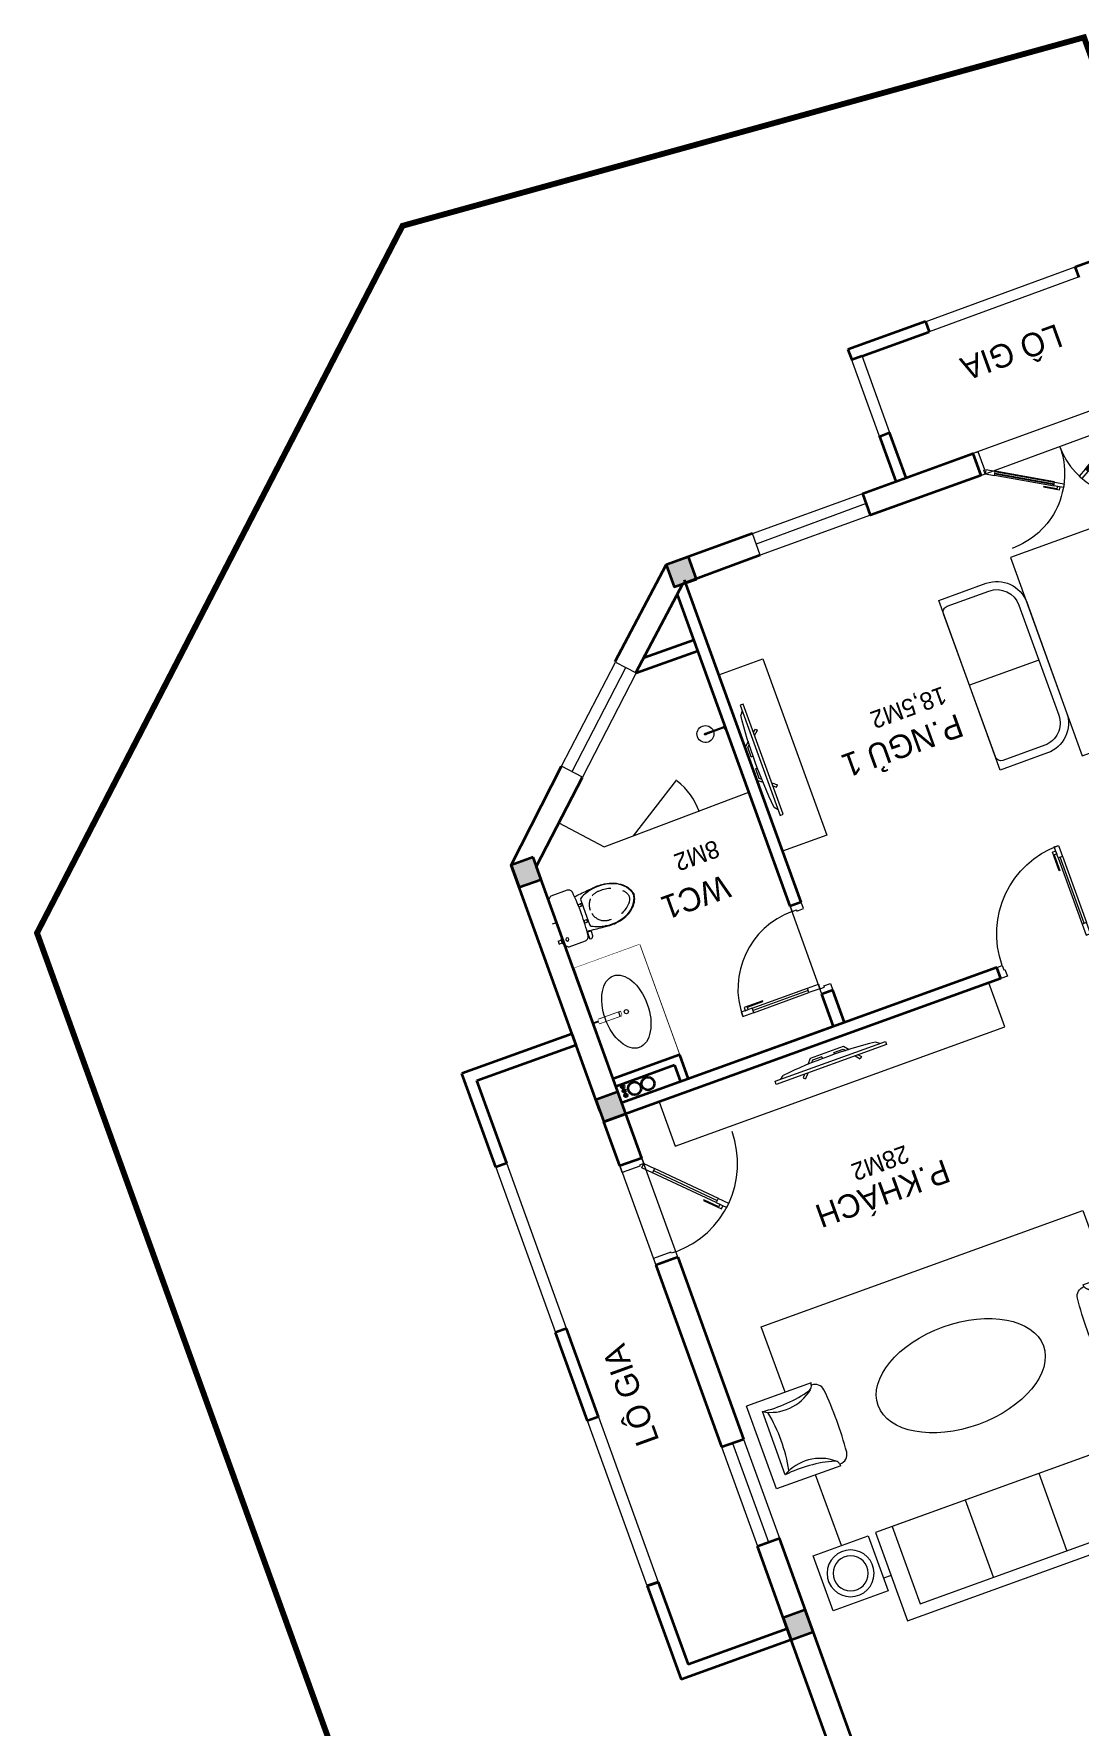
# Model space of a CAD drawing. Header units: metres. Extents: x 568336 to 569219, y 2065964 to 2066430.
# Drawn here: x 568552.55 to 568561.46, y 2066406.88 to 2066421.31 of the extents above; entities that cross this region are included whole.
import ezdxf

# ---------------------------------------------------------------- set-up
doc = ezdxf.new("R2010")
doc.units = ezdxf.units.M
for name, pattern in [('$AUDIT_BAD_LTYPE2', [0]), ('HIDDEN', [0.375, 0.25, -0.125]), ('xref-thap C (mb tang 32-2)$0$HIDDEN', [0.375, 0.25, -0.125])]:
    doc.linetypes.add(name, pattern=pattern)
doc.layers.get('0').update_dxf_attribs({"linetype": 'CONTINUOUS'})
doc.layers.get('DEFPOINTS').update_dxf_attribs({"linetype": 'CONTINUOUS'})
for name, color, linetype, lineweight in [('-CONCRETE', 1, 'CONTINUOUS', 35), ('-DIM', 9, 'CONTINUOUS', 13), ('-DOOR', 137, 'CONTINUOUS', 9), ('-FURNITURE', 46, 'CONTINUOUS', 9), ('-HATCH', 8, 'CONTINUOUS', 5), ('-LINE1', 7, 'CONTINUOUS', 18), ('-TEXT', 7, 'CONTINUOUS', 15), ('-WALL', 4, 'CONTINUOUS', 35), ('TEXT25', 2, 'CONTINUOUS', 13)]:
    doc.layers.add(name, color=color, linetype=linetype, lineweight=lineweight)
doc.layers.add('-RANH GIOI LO DAT', color=12, linetype='CONTINUOUS')
doc.layers.add('APOLIC', color=7, linetype='CONTINUOUS')
doc.styles.add('SVN_AVO_thuong', font='')
doc.styles.add('T1', font='', dxfattribs={"height": 200})
doc.styles.add('vnavanth', font='', dxfattribs={"width": 0.8})
doc.styles.get('SVN_AVO_thuong').set_extended_font_data('SVN-Avo')
doc.styles.get('T1').set_extended_font_data('VNgeometric Light')
doc.styles.get('vnavanth').set_extended_font_data('.VnAvantH')

# ---------------------------------------------------------------- blocks, each defined once
blk = doc.blocks.new('A$C8a974c9c')
for p, q in [((1750.087982669494, 2957.416116623174), (1750.087982669657, 2642.58393779996)), ((1592.671893257969, 2800.000027211493), (1907.504072081182, 2800.000027211652)), ((1342.999452652235, 2500.000027214177), (1342.999452652119, 700.000027214177)), ((1750.087982669345, 242.5839378051005), (1750.087982669549, 557.4161166283138)), ((1592.67189325784, 400.0000272168018), (1907.504072081053, 400.0000272166017))]:
    blk.add_line(p, q)
for points in [[(1999.999452652235, 3100.000027209127), (1500.176512686827, 3100.000027209127), (1500.176512686827, 2500.000027214177), (1999.999452652235, 2500.000027214177)], [(1890.999452652235, 2360.000027214177), (1514.499452652235, 2360.000027214177), (1514.499452652148, 1642.500027214177), (1890.999452652148, 1642.500027214177)], [(1890.99945265209, 840.000027214177), (1514.49945265209, 840.000027214177), (1514.499452652148, 1557.500027214177), (1890.999452652148, 1557.500027214177)], [(1999.999452652119, 100.0000272192265), (1500.17651268671, 100.0000272192265), (1500.17651268671, 700.000027214177), (1999.999452652119, 700.000027214177)]]:
    blk.add_lwpolyline(points, close=True)
blk.add_lwpolyline([(1999.999452652235, 2500.000027214177), (-0.0005473477649502456, 2500.000027214177), (-0.0005473478813655674, 700.000027214177), (1999.999452652119, 700.000027214177), (1999.999452652235, 2500.000027214177)])
for centre, radius in [((1750.087982669561, 2800.000027211581), 157.4160894116067), ((1750.087982669561, 2800.000027211581), 82.41608941160666), ((1750.087982669432, 400.0000272166926), 157.4160894116067), ((1750.087982669432, 400.0000272166926), 82.41608941160666)]:
    blk.add_circle(centre, radius)
blk = doc.blocks.new('XR.MB.LM123$0$tvi 1')
blk.add_lwpolyline([(28.54445810673496, -2.291926648467779e-10), (28.54445810673496, -999.9999999999964), (-7.275957614183426e-12, -1000), (0, 0)], close=True)
for points in [[(28.54445810680045, -50.31958968611434), (52.37372755713295, -80.86315460130209)], [(-24.09820395050338, -235.5599978379832), (-39.09879504836863, -251.7939635238108)], [(0, -284.7849796677438), (-39.09879504836863, -251.7939635238108)], [(0, -255.9952397129928), (-24.09820395050338, -235.5599978379832)], [(69.66229681991535, -315.0836646851385), (111.1934016081432, -350.2927865858655), (111.193401608034, -649.712917566063), (69.68611289083492, -684.9110379843005)], [(89.09002233762294, -445.7449799550195), (89.09002233762294, -359.9578938602899), (70.91298945683957, -344.6203678706661)], [(89.09002233768115, -554.2550200447404), (89.09002233773936, -640.0421061392371), (70.91298945678864, -655.3796321293303)], [(89.09002233762294, -445.7449799550195), (73.49991829216015, -445.7449799550232)], [(89.09002233768115, -554.2550200447404), (73.49991829216015, -554.2550200447404)], [(0, -715.2150203320198), (-39.09879504836863, -748.2060364759491)], [(-24.09820395050338, -764.4400021620095), (-39.09879504836863, -748.2060364759491)], [(0, -744.004760287), (-24.09820395050338, -764.4400021620095)], [(28.54445810674224, -949.680410313882), (52.37372755713295, -919.1368453984578)]]:
    blk.add_lwpolyline(points)
blk.add_arc((-4025.16618952866, -499.9999999999964), 4099.025185406737, 354.1310878512652, 5.868912148527433)
blk = doc.blocks.new('ghe11asdsdsdsd')
at = {"layer": '-FURNITURE', "ltscale": 5}
for p, q in [((-454.1512245237245, 641.9073886275291), (-454.093361600535, -60.42008052262099)), ((446.9845405295782, 642.5119281820953), (445.2090906954836, -59.49456913078757)), ((339.4434767446655, 74.7769195077999), (-347.9447826922697, 73.86721415390639)), ((445.2090906954836, -59.49456913078757), (-454.093361600535, -60.42008052262099))]:
    blk.add_line(p, q, dxfattribs=at)
for centre, radius, start, end in [((-329.6609394550032, 640.4347183164282), 102.5030657496747, 97.790878171796, 180.4720192216976), ((13.76703277978231, -3057.035900902003), 3815.794779152998, 85.15051378916075, 95.37323135559144), ((322.4963123202615, 643.5363927781655), 102.5030657496747, 359.5521671507362, 82.23330821456577), ((-556.8192392717756, 172.0380743239075), 480.9551723817158, 73.62802494144414, 77.67439557183955), ((-435.3449582978792, 585.5188594441861), 49.99999999999999, 17.29045382422632, 73.62802494144414), ((-752.7215750947944, 311.3200961878028), 469.2846926992153, 329.6029749418909, 39.82713105222346), ((-1717.077797784907, 235.4868877488407), 1378.639231958857, 353.2676599931669, 15.34770349738529), ((744.7327549548354, 311.2790322922665), 469.2468948897888, 140.0381535895592, 210.2652298418676), ((1708.833027020766, 233.2264510887835), 1378.526022415482, 164.5192846221356, 186.6002375866197), ((428.017340289487, 586.1773279104382), 49.99999999999999, 106.2083736517696, 162.5459446768903), ((548.310481298744, 172.35137315467), 480.9551723817158, 102.1620030057203, 106.2083736517696), ((-1.445652381749824, -1576.057105405802), 1730.279692069412, 79.6029490361376, 100.5814174655623)]:
    blk.add_arc(centre, radius, start, end, dxfattribs=at)
blk = doc.blocks.new('GHE600')
at = {"layer": '-FURNITURE'}
for p, q in [((269949.5421851056, 8709.741290517763), (270649.5421851056, 8709.74129051782)), ((269949.5421851289, 8043.074623851076), (270649.5421851289, 8043.074623851135))]:
    blk.add_line(p, q, dxfattribs=at)
for points in [[(270145.5337149384, 9594.84705863762), (270145.5337150262, 10094.84705863762), (270645.5337150262, 10094.84705854984), (270645.5337149384, 9594.847058549843)], [(269849.5421851288, 9526.40795718442), (270649.5421851288, 9526.407957184478), (270649.5421851639, 7226.407957184478), (269849.5421851639, 7226.40795718442)], [(269949.5421851288, 9376.40795718442), (270649.5421851288, 9376.407957184478), (270649.5421851639, 7376.407957184478), (269949.5421851639, 7376.40795718442)], [(270145.5337145109, 7157.96885590817), (270145.5337144231, 6657.96885590817), (270645.5337144231, 6657.968855820392), (270645.5337145109, 7157.968855820392)]]:
    blk.add_lwpolyline(points, close=True, dxfattribs=at)
at = {"layer": '-FURNITURE', "elevation": -1.348764000838661e-08}
for points in [[(271286.9253059005, 9830.321753277356), (270645.53371498, 9832.18215255058)], [(272037.8126997925, 6909.345592938189), (272633.6221192031, 6907.537773812626), (272633.6585346201, 9823.095600669185), (272037.874818299, 9826.334833337169)], [(270262.0588059474, 9594.847058617102), (270262.0583521723, 9526.40795718442)], [(270262.0260181179, 7226.40795718439), (270262.0255643428, 7157.968855887651)], [(270645.5337144685, 6916.624135324557), (271286.6504318018, 6913.272511655086)]]:
    blk.add_lwpolyline(points, dxfattribs=at)
at = {"layer": '-FURNITURE'}
for centre, radius in [((270395.5337149822, 9844.847058593674), 200), ((270395.5337149822, 9844.847058593674), 150), ((270395.5337144671, 6907.968855864223), 200), ((270395.5337144671, 6907.968855864223), 150)]:
    blk.add_circle(centre, radius, dxfattribs=at)
at = {"layer": '-FURNITURE', "extrusion": (0, 0, -1)}
blk.add_ellipse((271661.9002663364, 8365.294462872116), major_axis=(3.669220623812561e-13, 749.5763598198391), ratio=0.5899940615450746, dxfattribs=at)
at = {"layer": '-FURNITURE', "zscale": 0.83397927038413}
for p, xscale, yscale, rotation in [((271659.4476334748, 10145.29901697894, -5.948631914765009e-09), 0.83397927038413, 0.83397927038413, 179.9447021404027), ((271659.4476334748, 6607.516897389956, -5.948631914765009e-09), -0.8339792703841301, 0.8339792703841301, 0.05529785959737722)]:
    blk.add_blockref('ghe11asdsdsdsd', p, dxfattribs=dict(at, xscale=xscale, yscale=yscale, rotation=rotation))
blk = doc.blocks.new('A$C18091ED7')
for p, q in [((9.957147995010018e-09, -42.13376978135784), (0, -3.786117304116488e-07)), ((146.1412317672475, -26.59467297248193), (179.181621938591, -26.59467296488583)), ((146.1412317672475, -26.59467297248193), (146.1412317680188, -30.17859706786112)), ((146.1412317680188, -30.17859706786112), (165.7503655985456, -30.17859706340823)), ((153.0594147269658, -36.79204952501459), (146.1412317680188, -30.17859706786112)), ((152.3191092506386, -2.717133611440659e-07), (152.3191092568413, -26.59467297093943)), ((152.3191092506386, -2.717133611440659e-07), (179.1816219322718, -2.654269337654114e-07)), ((153.0594147269658, -36.79204952501459), (165.7503656001572, -36.79204952192958)), ((153.0594147275151, -39.73033438943094), (153.0594147269658, -36.79204952501459)), ((153.0594147275151, -39.73033438943094), (178.4413164740145, -39.73033438349376)), ((153.0594147275151, -39.73033438943094), (178.4413164740145, -39.73033438349376)), ((153.0594147275151, -39.73033438943094), (153.0594147281554, -42.13376974494895)), ((185.3594994290725, -30.17859705851879), (165.7503655985456, -30.17859706340823)), ((178.4413164733487, -36.79204951884458), (165.7503656001572, -36.79204952192958)), ((185.3594994290725, -30.17859705851879), (178.4413164733487, -36.79204951884458)), ((178.4413164733487, -36.79204951884458), (178.4413164740145, -39.73033438349376)), ((178.4413164740145, -39.73033438349376), (178.4413164746547, -42.1337697392446)), ((179.1816219322718, -2.654269337654114e-07), (179.181621938591, -26.59467296488583)), ((179.181621938591, -26.59467296488583), (185.3594994283012, -26.59467296337243)), ((185.3594994283012, -26.59467296337243), (185.3594994290725, -30.17859705851879)), ((-83.25994817525861, -267.3592828898691), (-83.259948167517, -299.9634285944048)), ((-83.25994817257379, -278.4883151478134), (-83.25994817046012, -287.6388527823146)), ((-62.88950393904452, -265.3807882612164), (-81.28145355204106, -265.3807882657275)), ((-60.91100931491019, -267.3592828844266), (-60.91100930728498, -299.9634285889624)), ((60.9110093945892, -267.3592828557594), (60.9110094022144, -299.9634285600623)), ((62.88950401780676, -265.3807882316178), (81.2814536308033, -265.3807882273395)), ((83.25994825493763, -267.3592828505498), (83.25994826256283, -299.9634285550856)), ((83.25994825750604, -278.488315108727), (83.2599482596197, -287.6388527429954)), ((165.3959958605519, -261.9873972070927), (165.3959958671003, -289.7349902229907)), ((167.8691141396885, -259.5142789271486), (228.0810223811895, -259.5142789128586)), ((230.5541406641933, -274.3229751045001), (230.5541406613593, -261.9873971916386)), ((-60.91100930959874, -290.0299398849311), (-83.25994816994717, -290.0299398901407)), ((60.91100939990065, -290.029939856031), (83.25994826024908, -290.0299398510542)), ((167.8691141472664, -292.2081085020036), (206.7175896017579, -292.2081084926904))]:
    blk.add_line(p, q)
for points in [[(230.0000000517721, -218.5046414944518, -0.1374073801801567), (225.4781190853137, -234.6482587013161), (221.7949787454636, -240.7070387715066, -0.2360805181595358), (198.2560902649639, -255.4947853636986, -0.0519608230665726), (-198.2560901437319, -255.4947854572965, -0.236080518165078), (-221.7949786317113, -240.7070388760185), (-225.4781189743626, -234.6482588077488, -0.1374073801809237), (-229.9999999484608, -218.5046416030382), (-229.9999999831671, -71.98694829508895, -0.1989123673786679), (-226.3782021181105, -63.2431547633314), (-208.8906150607545, -45.75556769772083, -0.1989123673792025), (-200.1468215308087, -42.13376982865157), (9.971699910238385e-09, -42.13376978135784), (200.1468215506357, -42.13376973403501, -0.1989123673792025), (208.8906150822841, -45.75556759897154), (226.3782021480001, -63.24315465634572, -0.1989123673791691), (230.0000000170658, -71.98694818626973)], [(144.14367173758, -618.9627606730501, -0.2124047892419209), (26.30999211127346, -734.491494372196, -0.0276853236339062), (-0.5628229983012716, -738.609219571983, -0.0222792448073508), (-26.30999181118386, -734.4914943844487, -0.2124047892421136), (-144.1436714920528, -618.9627607410075, -0.1427957259999892), (-167.2376623962118, -428.0139674870588, -0.0930051380368448), (-127.9331820271946, -309.1271633332653, -0.2564387014614383), (-111.240849547703, -299.9634286007786), (4.746470949612558e-08, -299.9634285748762), (111.2408496426324, -299.9634285482753, -0.2564387014619951), (127.933182126606, -309.1271632729331, -0.0930051380368741), (167.2376625517572, -428.0139674081001, -0.1427957260000456)]]:
    blk.add_lwpolyline(points, format="xyb", close=True)
at = {"linetype": 'xref-thap C (mb tang 32-2)$0$HIDDEN', "ltscale": 100}
blk.add_lwpolyline([(61.00044987679576, -669.0176259216969, -0.1990312026443698), (1.417429302819073e-07, -698.769823720475, -0.1990312026443799), (-61.00044960746891, -669.0176259504806, -0.2189240232571595), (-131.9321382956405, -478.313622940972, -0.1537914605682739), (-112.4681372026971, -403.989815428853, -0.2367011859554165), (5.876427167095244e-08, -347.5870280214876, -0.2367011859554843), (112.4681373467611, -403.9898153757968, -0.1537914605681893), (131.9321384748619, -478.313622878748, -0.2189240232571754)], format="xyb", close=True, dxfattribs=at)
blk.add_circle((165.7503656100234, -78.39166221523192), 13.90362011701458)
for centre, radius, start, end in [((-81.28145355158267, -267.3592828894034), 1.978494623656905, 90.00000001354867, 180.0000000133402), ((-62.88950393858613, -267.3592828848923), 1.978494623656905, 1.334021322268115e-08, 90.00000001354867), ((62.88950401826514, -267.3592828552937), 1.978494623656905, 90.00000001354867, 180.0000000133402), ((81.28145363126168, -267.3592828510155), 1.978494623656905, 1.334021322268115e-08, 90.00000001354867), ((167.8691141402633, -261.9873972065106), 2.473118279571131, 90.00000001354867, 180.0000000133402), ((168.3527972659103, -224.7572911087773), 80.08895368617857, 306.4658507565522, 320.3122930343796), ((228.0810223845983, -274.3229751050822), 2.473118279571131, 320.3122930343796, 1.334021322268115e-08), ((167.8691141466952, -289.7349902224087), 2.473118279571131, 180.0000000133402, 270.0000000135486), ((206.717589598069, -276.6690117186226), 15.53909677420133, 270.0000000135486, 306.4658507565522)]:
    blk.add_arc(centre, radius, start, end)
for points, knots in [([(-155.6468228230951, -259.4535552573798), (-156.6353001506941, -267.2522313103836), (-164.2940232875517, -328.394745314552), (-169.1545302536251, -385.0939582949213), (-183.68571763406, -527.7705276800843), (-135.602968026873, -679.1126648240606), (-50.29344375100118, -735.2493608418445), (-19.70048385594782, -741.0901266933652), (1.531116140540689e-07, -743.6724421556864)], [130.6139379315478, 130.6139379315478, 130.6139379315478, 130.6139379315478, 152.8521090939923, 311.1293507817257, 417.703951170228, 561.3833927516608, 697.6926317810714, 710.812262267882, 710.812262267882, 710.812262267882, 710.812262267882]), ([(155.6468228994709, -259.4535551877343), (156.6353002305841, -267.2522312389628), (164.2940233960289, -328.3947452375724), (169.1545303888706, -385.0939582149149), (183.6857178367027, -527.7705275934422), (135.6029683008201, -679.1126647599449), (50.29344405157826, -735.2493608178338), (19.70048415924612, -741.0901266841101), (1.530679583083838e-07, -743.6724421554536)], [130.613937934949, 130.613937934949, 130.613937934949, 130.613937934949, 152.8521090939923, 311.1293507817257, 417.703951170228, 561.3833927516608, 697.6926317810714, 710.812262267882, 710.812262267882, 710.812262267882, 710.812262267882])]:
    blk.add_open_spline(points, degree=3, knots=knots)
blk = doc.blocks.new('Sink_Cicle')
blk.add_lwpolyline([(17.49999987077899, -50.00226151314564), (-17.49999987077899, -49.99773848685436), (-17.51615354442038, -252.2967581441626), (17.48384613892995, -252.3012811850058)], close=True)
blk.add_circle((0, -300), 17.5)
at = {"layer": 'DEFPOINTS'}
blk.add_line((0, -100), (0, 0), dxfattribs=at)
blk.add_wipeout([(17.499999870775355, -50.00226151314928), (-17.49999987078263, -49.99773848685436), (-17.516153544427652, -252.29675814416623), (17.48384613892631, -252.3012811850058)])
at = {"layer": '-FURNITURE', "linetype": 'Continuous'}
blk.add_ellipse((0, -300), major_axis=(-325, 0), ratio=0.5846153846153846, dxfattribs=at)
blk.add_line((-17.51421511289664, -237.2967582757119), (17.48578462866135, -237.3012813020032))
blk = doc.blocks.new('*U175')
at = {"ltscale": 300}
blk.add_lwpolyline([(0, 0), (1000.000000000007, 0), (1000.000000000007, -600), (0, -600)], close=True, dxfattribs=at)
blk.add_wipeout([(0, 7.275957614183426e-12), (999.9999999999973, 7.275957614183426e-12), (999.9999999999973, -600), (0, -600)], dxfattribs=at)
blk.add_blockref('Sink_Cicle', (500.0000000000036, 0), dxfattribs=at)
blk = doc.blocks.new('A$C424D5770')
at = {"layer": '-FURNITURE'}
blk.add_line((70.00063380098436, 769.8614636488492), (700.0012267573038, 769.861463410547), dxfattribs=at)
for points in [[(0.0006336262740660459, 269.9992703502066), (0.0006339756946545094, 1269.723656995484, -0.414213562383414), (270.0006340710097, 1539.7236569097), (700.0012270177831, 1539.723656726594), (700.0012264967954, -0.0007299187273019925), (270.0006335285434, -0.0007297355768969283, -0.4142135623627453)], [(70.00063362627407, 269.9992703279713), (70.00063397569465, 1269.723656973249, -0.4142135623834242), (270.0006340463005, 1469.7236569097), (650.001226997294, 1469.723656750852, -0.4142135623627659), (700.0012269796571, 1419.723656734961), (700.0012265349214, 119.9992700896546, -0.4142135623834403), (650.0012265172554, 69.99927010554529), (270.0006335556682, 69.9992702644231, -0.4142135623627457)]]:
    blk.add_lwpolyline(points, format="xyb", close=True, dxfattribs=at)
blk = doc.blocks.new('shower')
for points in [[(180919.3447017173, -32316.45425928477), (180912.3337561736, -32316.45425928477), (180912.3337561736, -32146.62790954509), (180919.3447017173, -32146.62790954509)], [(180929.3839969719, -32326.62790954066), (180902.2944609144, -32326.62790954066), (180902.2944609144, -32316.45425928477), (180929.3839969719, -32316.45425928477)]]:
    blk.add_lwpolyline(points, close=True)
for radius, start, end in [(72, 272.7906698559544, 267.2093301440456), (8.346062492523743, 294.8355446212717, 245.1644553787283)]:
    blk.add_arc((180915.8392289462, -32146.62790954416), radius, start, end)
blk = doc.blocks.new('A$C2896516a')
for points in [[(75, 1385.934425984509), (525, 1385.934425905347), (525.0000000782311, 1835.934425905347), (75.0000000782311, 1835.934425984509), (75, 1385.934425984509)], [(725, 1385.934425870422), (1175, 1385.934425792191), (1175.000000078231, 1835.934425792191), (725.0000000782311, 1835.934425870422), (725, 1385.934425870422)], [(1375, 1385.934425753978), (1825, 1385.934425675747), (1825.000000078231, 1835.934425675747), (1375.000000078231, 1835.934425753978), (1375, 1385.934425753978)], [(75, 450), (525, 450.0000000791624), (525.0000000782311, 7.916241884231567e-08), (75.0000000782311, 0), (75, 450)], [(725, 450.000000114087), (1175, 450.0000001923181), (1175.000000078231, 1.923181116580963e-07), (725.0000000782311, 1.140870153903961e-07), (725, 450.000000114087)], [(1375, 450.0000002305314), (1825, 450.0000003087625), (1825.000000078231, 3.087625373154879e-07), (1375.000000078231, 2.305314410477877e-07), (1375, 450.0000002305314)]]:
    blk.add_lwpolyline(points)
blk.add_lwpolyline([(0, 517.9672129922546), (1900, 517.9672129922546), (1900, 1317.967212992255), (0, 1317.967212992255)], close=True)
blk = doc.blocks.new('A$C18251349')
at = {"layer": '-LINE1'}
for points in [[(899.9698889118445, 4649.999350743368), (999.8064622648526, 4649.999350743368), (999.8064622648526, 3150.000784432457), (899.9698889118445, 3150.000784432457)], [(999.8064622648526, 2350.000784432457), (899.8064622648526, 2350.000784432457), (899.8064622648526, 850.0007844324573), (999.8064622648526, 850.0007844324573)]]:
    blk.add_lwpolyline(points, close=True, dxfattribs=at)
at = {"layer": '-WALL'}
for p, q in [((0.004909113922622055, 5500.000784432457), (1000.006230624509, 5500.000784432457)), ((0.004909113922622055, 5500.000784432457), (0.004909113922622055, 5400.000784432456)), ((999.9698890817235, 4650.000784432457), (1000.006230624509, 5500.000784432457)), ((0.0002397763018961996, 5400.000784432457), (900.0013849787356, 5400.000784432457)), ((899.9698889118445, 4649.999350743368), (900.0013849787356, 5400.000784432457)), ((899.9698889118445, 4649.999350743368), (999.9698888226703, 4649.994681405777)), ((999.9698890817235, 4650.000784432457), (909.9729728006059, 4650.005189332122)), ((899.8064622648526, 3150.000784432457), (999.8064622648526, 3150.000784432457)), ((899.8064622648526, 3150.000784432457), (899.8064622648526, 2350.000784432457)), ((999.8064622648526, 3150.000784432457), (999.8064622648526, 2350.000784432457)), ((899.8064622648526, 2350.000784432457), (999.8064622648526, 2350.000784432457)), ((899.8064622648526, 850.0007844324573), (999.8064622648526, 850.0007844324573)), ((899.8064622648526, 850.0007844324573), (899.8064622648526, 100.0183032938512)), ((999.8064622648526, 850.0007844324573), (999.8064622648526, 0.0007844324572943151)), ((899.8064622648526, 100.0183032938512), (0.004909113922622055, 100.1600033289023)), ((0.004909113922622055, 100.1600033289023), (0.004909113922622055, 0.160002526070457)), ((0.004909113922622055, 0.160002526070457), (999.8064622648526, 0.0007844324572943151))]:
    blk.add_line(p, q, dxfattribs=at)
blk = doc.blocks.new('*U152')
at = {"linetype": '$AUDIT_BAD_LTYPE2'}
for p, q in [((70, 100), (70, 699.9999999999982)), ((90, 699.9999999999982), (90, 100))]:
    blk.add_line(p, q, dxfattribs=at)
for points in [[(50, 699.9999999999982), (90, 699.9999999999982), (90, 799.9999999999982), (50, 799.9999999999982), (50, 699.9999999999982)], [(50, 702.9059272893337), (50, 100)], [(50, 100), (90, 100), (90, 0), (50, 0), (50, 100)]]:
    blk.add_lwpolyline(points)
for points in [[(118.2698876160139, 594.5156181119073), (118.2698876160139, 764.1349438079906), (90, 764.1349438079906), (90, 735.8650561920058), (112.6159100928053, 735.8650561920058), (112.6159100928053, 594.5156181119073)], [(0, 0), (50, 0), (50, -40), (60, -40), (60, -99.99999999999272), (0, -99.99999999999272)], [(899.9999999999982, 1.3252863207713e-28), (849.9999999999982, 1.3252863207713e-28), (849.9999999999982, -40.00000000000001), (839.9999999999982, -40.00000000000001), (839.9999999999982, -99.99999999999272), (899.9999999999982, -99.99999999999272)]]:
    blk.add_lwpolyline(points, close=True)
at = {"linetype": '$AUDIT_BAD_LTYPE2', "ltscale": 0.3}
blk.add_arc((50, 0), 799.9999999999982, 0, 90, dxfattribs=at)
blk = doc.blocks.new('*U174')
at = {"linetype": '$AUDIT_BAD_LTYPE2'}
for p, q in [((134.8528137423857, 56.56854249492379), (559.116882454313, 480.832611206851)), ((573.2590180780439, 466.69047558312), (148.9949493661167, 42.42640687119284))]:
    blk.add_line(p, q, dxfattribs=at)
for points in [[(547.0295477225062, 497.0295477225062), (120.7106781186548, 70.71067811865474)], [(544.974746830582, 494.9747468305819), (573.2590180780439, 466.69047558312), (643.9696961966987, 537.4011537017748), (615.6854249492368, 565.6854249492367), (544.974746830582, 494.9747468305819)], [(120.7106781186548, 70.71067811865474), (148.9949493661167, 42.42640687119284), (78.2842712474619, -28.2842712474619), (50, 0), (120.7106781186548, 70.71067811865474)]]:
    blk.add_lwpolyline(points)
for points in [[(518.6601255723684, 372.1119246041146), (638.5991009923586, 492.0509000241046), (618.6092717556935, 512.0407292607696), (598.6194425190491, 492.0509000241252), (614.6113059083771, 476.0590366347973), (514.6621597250313, 376.1098904514517)], [(0, 0), (50, 0), (50, -40), (60, -40), (60, -199.3588634537518), (0, -199.3588634537518)], [(899.9999999999982, 1.3252863207713e-28), (849.9999999999982, 1.3252863207713e-28), (849.9999999999982, -40.00000000000001), (839.9999999999982, -40.00000000000001), (839.9999999999982, -199.3588634537518), (899.9999999999982, -199.3588634537518)]]:
    blk.add_lwpolyline(points, close=True)
at = {"linetype": '$AUDIT_BAD_LTYPE2', "ltscale": 0.3}
blk.add_arc((50, 0), 799.9999999999982, 0, 90, dxfattribs=at)
blk = doc.blocks.new('*U18')
at = {"linetype": '$AUDIT_BAD_LTYPE2'}
for p, q in [((70, 100), (69.99999999999999, 599.9999999999982)), ((89.99999999999999, 599.9999999999982), (90, 100))]:
    blk.add_line(p, q, dxfattribs=at)
for points in [[(49.99999999999999, 599.9999999999982), (89.99999999999999, 599.9999999999982), (89.99999999999999, 699.9999999999982), (49.99999999999999, 699.9999999999982), (49.99999999999999, 599.9999999999982)], [(49.99999999999999, 602.9059272893337), (50, 100)], [(50, 100), (90, 100), (90, 0), (50, 0), (50, 100)]]:
    blk.add_lwpolyline(points)
for points in [[(118.2698876160139, 494.5156181119073), (118.2698876160139, 664.1349438079906), (89.99999999999999, 664.1349438079906), (89.99999999999999, 635.8650561920058), (112.6159100928053, 635.8650561920058), (112.6159100928053, 494.5156181119073)], [(0, 0), (50, 0), (50, -40), (60, -40), (60, -100.0001724930698), (0, -100.0001724930698)], [(799.9999999999982, 7.105427357601134e-15), (749.9999999999982, 7.105427357601134e-15), (749.9999999999982, -40), (739.9999999999982, -40), (739.9999999999982, -100.0001724930698), (799.9999999999982, -100.0001724930698)]]:
    blk.add_lwpolyline(points, close=True)
at = {"linetype": '$AUDIT_BAD_LTYPE2', "ltscale": 0.3}
blk.add_arc((50, 0), 699.9999999999982, 0, 90, dxfattribs=at)
blk = doc.blocks.new('A$C5C575821')
at = {"layer": '-CONCRETE'}
h = blk.add_hatch(color=256, dxfattribs=at)
h.dxf.hatch_style = 1
h.paths.add_polyline_path([(-0.00237559899687767, 200.0000000000146), (-0.00237559899687767, 1.455191522836685e-11), (199.9976244010031, 1.455191522836685e-11), (199.9976244010031, 200.0000000000146)])
blk.add_lwpolyline([(-0.00237559899687767, 1.455191522836685e-11), (199.9976244010031, 1.455191522836685e-11), (199.9976244010031, 200.0000000000146), (-0.00237559899687767, 200.0000000000146)], close=True, dxfattribs=at)
blk = doc.blocks.new('*U248')
at = {"ltscale": 0.3}
for points in [[(883.1181818181984, 0, 0.4142135623730951), (50, 833.1181818181983, 0.4142135623730951)], [(883.1181818181987, 0, -0.4142135623730951), (1672, 788.8818181818017, -0.4142135623730951)]]:
    blk.add_lwpolyline(points, format="xyb", dxfattribs=at)
for points in [[(687.4155762849338, 368.012054553767), (136.6025403784439, 50.00000000000001)], [(684.8989694308187, 366.5590909090992), (704.8989694308187, 331.9180747577217), (791.5015098092625, 381.9180747577217), (771.5015098092625, 416.5590909090993), (684.8989694308187, 366.5590909090992)], [(1075.410845249347, 344.4409090909007), (1055.410845249347, 309.7998929395233), (968.8083048709033, 359.7998929395233), (988.8083048709033, 394.4409090909007), (1075.410845249347, 344.4409090909007)], [(1072.894238395232, 345.8938727355685), (1585.397459621556, 50)], [(136.6025403784439, 50.00000000000001), (156.6025403784439, 15.35898384862247), (70, -34.64101615137755), (50, 0), (136.6025403784439, 50.00000000000001)], [(1585.397459621556, 50), (1565.397459621556, 15.35898384862253), (1652, -34.64101615137747), (1672, 0), (1585.397459621556, 50)]]:
    blk.add_lwpolyline(points)
for points in [[(579.4118712052259, 338.2993408026529), (726.3065162308206, 423.1090036506945), (740.4414600388276, 398.6265628130954), (715.9590192012537, 384.491619005103), (704.651064154851, 404.0775716751773), (582.2388599668302, 333.4028526351281)], [(0, 0), (50, 0), (50, -40), (60, -40), (60, -242.466557651525), (0, -242.466557651525)], [(1722, 0), (1672, 0), (1672, -40), (1662, -40), (1662, -242.466557651525), (1722, -242.466557651525)]]:
    blk.add_lwpolyline(points, close=True)
at = {"layer": 'APOLIC', "linetype": '$AUDIT_BAD_LTYPE2'}
for p, q in [((146.6025403784439, 32.67949192431124), (694.8989694308187, 349.2385828334104)), ((704.8989694308187, 331.9180747577217), (156.6025403784439, 15.35898384862247)), ((1055.410845249347, 309.7998929395233), (1565.397459621556, 15.35898384862253)), ((1575.397459621556, 32.67949192431115), (1065.410845249347, 327.1204010152119))]:
    blk.add_line(p, q, dxfattribs=at)
blk = doc.blocks.new('M13-T2')
at = {"layer": '-CONCRETE'}
for centre, radius in [((200485.6686918736, -564003.0819225311, 5.665168574990761e-09), 55.00000000000001), ((200606.5111420155, -564003.0819225311, 5.665168574990761e-09), 55.00000000000001), ((200697.0079500675, -563972.2551646233, 5.665168574990761e-09), 13), ((200697.0079500675, -564014.0045826435, 5.665168574990761e-09), 13), ((200697.0079500675, -564052.2745695114, 5.665168574990761e-09), 13)]:
    blk.add_circle(centre, radius, dxfattribs=at)
at = {"layer": '-DOOR'}
for p, q in [((200749.943644762, -560873.2207977772), (200749.9436450005, -559973.2207977772)), ((200849.943644762, -560873.2207977772), (200849.943644762, -559973.2207977772)), ((200949.943644762, -560873.2207977772), (200949.943644762, -559973.2207977772))]:
    blk.add_line(p, q, dxfattribs=at)
for points in [[(200256.9510297775, -566800.1182522774), (199523.0703742504, -567478.6195194721), (199387.2144579887, -567331.8436019421), (200121.0951135159, -566653.3423347473)], [(194649.9436452389, -568118.4713535309), (196049.9315960407, -568115.5932173729), (196049.9355406761, -567918.4713535309), (194649.9436454773, -567924.3849756718)], [(197049.9436776638, -567918.4713535309), (198049.9355404377, -567918.4713532925), (198049.9355404377, -568112.8521220684), (197049.9436454773, -568114.2226560116)]]:
    blk.add_lwpolyline(points, close=True, dxfattribs=at)
for points in [[(200189.0230715275, -566726.7302937508), (199455.1424162388, -567405.2315607071)], [(197049.9436454773, -568024.0868594646), (198049.9355404377, -568018.4713532925)]]:
    blk.add_lwpolyline(points, dxfattribs=at)
at = {"layer": '-FURNITURE'}
for p, q in [((200149.9263682365, -566031.5733971596), (198829.9436457157, -566047.6696588993)), ((200443.2496476173, -566355.1558196545), (200149.9263682365, -566031.5733971596))]:
    blk.add_line(p, q, dxfattribs=at)
for points in [[(200449.943644762, -563422.2202048302), (197456.4324867725, -563423.5826048851), (197456.4324867725, -563823.2207977772), (200449.943644762, -563823.2207977772)], [(198329.9430525303, -567078.2700998783), (198329.9430530071, -565478.2700998783), (198729.9436459541, -565478.2700998783), (198729.9436454773, -567078.2700998783)]]:
    blk.add_lwpolyline(points, close=True, dxfattribs=at)
blk.add_lwpolyline([(199883.7193131447, -566032.2773742676), (199371.9249584675, -566358.0104696751)], dxfattribs=at)
blk.add_arc((199883.7193131447, -566032.2773742676), 600, 180.1515231558835, 211.4583931705714, dxfattribs=at)
at = {"layer": '-HATCH'}
blk.add_line((198829.9438185692, -564215.5083167553), (198829.9438185692, -565015.5083169937), dxfattribs=at)
blk.add_lwpolyline([(200949.8480153084, -562523.2207977772), (200749.84801507, -562523.2207977772), (200749.8480153084, -563423.2207977772), (200949.8480153084, -563423.2207977772)], close=True, dxfattribs=at)
at = {"layer": '-LINE1'}
for points in [[(196656.810510397, -569225.8389031887), (196656.8024055958, -568525.6347134113)], [(196750.2186129093, -568533.3505637646), (196750.2267177105, -569225.8389031887)], [(194694.2004473209, -569225.8389031887), (196048.0311067104, -569219.9252810478)], [(196050.4709830284, -569312.4853672981), (194687.0372953415, -569318.3989896774)]]:
    blk.add_lwpolyline(points, dxfattribs=at)
at = {"layer": '-RANH GIOI LO DAT', "linetype": 'HIDDEN', "ltscale": 10, "const_width": 50.00000000000001}
blk.add_lwpolyline([(193949.9436454773, -571133.3551995754), (199964.849449873, -571598.844009161), (204949.9436457157, -566984.6365120411), (204949.9436457157, -549655.9444565773), (193949.9436454773, -549655.9444568157)], close=True, dxfattribs=at)
at = {"layer": '-WALL'}
for p, q in [((200749.943644762, -557123.3400537968), (200749.9436450005, -559973.2207977772)), ((200949.943644762, -557123.3400537968), (200949.943644762, -559123.2207975388)), ((200949.943644762, -559223.2207977772), (200949.943644762, -559973.2207977772)), ((200949.943644762, -559973.2207977772), (200749.9436450005, -559973.2207977772)), ((200749.943644762, -562523.2207977772, 1.348764000838661e-08), (200749.943644762, -560873.2207977772)), ((200949.943644762, -560873.2207977772), (200749.943644762, -560873.2207977772)), ((200949.943644762, -562523.2207975388, 1.348764000838661e-08), (200949.943644762, -560873.2207977772)), ((200749.943644762, -562523.2207977772), (200949.943644762, -562523.2207975388)), ((200749.943644762, -563423.2207977772, 1.348764000838661e-08), (200749.943644762, -563823.2207977772)), ((200749.943644762, -563423.2207977772), (200949.943644762, -563423.2207977772)), ((200949.943644762, -563423.2207977772, 1.348764000838661e-08), (200949.943644762, -563823.2207977772)), ((197349.7584598064, -563823.2207977772), (200949.943644762, -563823.2207977772)), ((197349.7584598064, -563823.2207977772), (197349.7584598064, -563923.2207977772)), ((197349.7584598064, -563923.2207977772), (199754.2840340137, -563923.2207977772)), ((198729.9436459541, -563923.2207977772), (198729.9436461926, -564215.5083167553)), ((198829.9436459541, -563923.2207977772), (198829.9436461926, -564215.5083165169)), ((198854.2840340137, -563923.2207977772), (200749.943644762, -563923.2207977772)), ((200949.9436450005, -563923.2207977772), (200949.926368475, -566151.9992542267)), ((198729.9436461926, -564215.5083167553), (198829.9436461926, -564215.5083165169)), ((198729.9436461926, -565015.5083167553), (198729.9344739914, -567940.2225232124)), ((198729.9436461926, -565015.5083167553), (198829.9436459541, -565015.5083167553)), ((198829.9436459541, -565015.5083167553), (198829.9344739914, -567842.44917202)), ((200749.9355399609, -566071.2870922089), (200121.0951135159, -566653.3423347473)), ((200949.926368475, -566151.9992542267), (200256.9510297775, -566800.1182522774)), ((199387.2236297131, -567338.535538435), (198754.2667570114, -567911.779417038)), ((199523.0795459747, -567485.3114562035), (198832.620477438, -568111.779417038)), ((198049.9436454773, -567918.4713532925), (198754.2667570114, -567911.779417038)), ((196656.8024058342, -568114.7614738941), (196656.8024055958, -568525.6347134113)), ((196750.2186129093, -568533.3505637646), (196750.2186129093, -568114.6334426403)), ((198049.9355404377, -568112.8521220684), (198832.620477438, -568111.779417038)), ((196750.2186129093, -568525.6347136497), (196656.8024055958, -568525.6347134113)), ((196048.0311067104, -569312.4853672981), (196048.0311067104, -569219.9252810478)), ((196656.8024055958, -569219.9252808094), (196048.0311067104, -569219.9252810478)), ((196656.8024055958, -569219.9252808094), (196750.2186129093, -569219.9252810478)), ((196656.8024055958, -569219.9252808094), (196656.8024055958, -569219.9252808094)), ((196750.2186129093, -569312.4853672981), (196750.2186129093, -569219.9252810478)), ((196048.0311067104, -569312.4853672981), (196750.2186129093, -569312.4853672981))]:
    blk.add_line(p, q, dxfattribs=at)
for points in [[(199387.2144579887, -567331.8436019421), (198829.9355406761, -567332.6219158173)], [(199279.1765296459, -567431.8436017036), (198829.9355406761, -567432.6219160557)], [(194687.0372953415, -569318.3989896774), (193949.9331440926, -569318.3989896774), (193949.9250392914, -568108.8972775936)], [(194687.0291903019, -569219.9252808094), (194687.0291905403, -569312.4853672981)]]:
    blk.add_lwpolyline(points, dxfattribs=at)
blk.add_lwpolyline([(196049.9355406761, -567918.4659130573), (197049.9355404377, -567918.4713532925), (197050.203826189, -568114.2222993374), (196049.9315960407, -568115.5932173729)], close=True, dxfattribs=at)
at = {"layer": '-DIM'}
blk.add_blockref('A$C424D5770', (196049.9349067211, -567036.259660244), dxfattribs=at)
at = {"layer": '-DOOR', "xscale": -1}
for name, p, rotation in [('GHE600', (207189.0264754295, -289089.2609689236), 90), ('*U152', (196449.7584598064, -563923.2207975388), 180)]:
    blk.add_blockref(name, p, dxfattribs=dict(at, rotation=rotation))
at = {"layer": '-DOOR'}
for name, p, rotation in [('*U174', (200750.4891519547, -563423.2207977772), 90), ('*U18', (198829.9438185692, -564215.5083167553), 270)]:
    blk.add_blockref(name, p, dxfattribs=dict(at, rotation=rotation))
at = {"layer": '-DOOR', "xscale": -0.8130081300813011, "yscale": 0.8130081300813011, "zscale": 0.8130081300813012}
blk.add_blockref('*U248', (196049.9355404377, -567918.4659388065), dxfattribs=at)
at = {"layer": '-FURNITURE'}
blk.add_blockref('A$C2896516a', (197804.0791857243, -557270.415667057), dxfattribs=at)
at = {"layer": '-FURNITURE', "extrusion": (0, 0, -1), "xscale": -1, "rotation": 90.00368972240831}
blk.add_blockref('XR.MB.LM123$0$tvi 1', (-199458.0767738819, -563623.8660087585), dxfattribs=at)
at = {"layer": '-FURNITURE', "rotation": 180}
blk.add_blockref('A$C8a974c9c', (196049.9430980682, -564672.3117916584), dxfattribs=at)
at = {"layer": '-FURNITURE', "xscale": -1}
for name, p, rotation in [('A$C18091ED7', (200792.0774147511, -565559.4541909695), 270), ('shower', (231122.8843467236, -747563.3482487202), 269.9893314882561)]:
    blk.add_blockref(name, p, dxfattribs=dict(at, rotation=rotation))
at = {"layer": '-FURNITURE', "extrusion": (0, 0, -1), "rotation": 179.9963102775916}
blk.add_blockref('XR.MB.LM123$0$tvi 1', (-198618.7743384838, -566772.366489172), dxfattribs=at)
at = {"layer": '-WALL'}
for name, p in [('A$C5C575821', (200750.6625154018, -559323.3849756718)), ('A$C18251349', (200949.9387357235, -564623.3857600689)), ('A$C5C575821', (200749.9460203648, -564023.2207977772)), ('A$C5C575821', (200749.9287440777, -566151.9992542267)), ('A$C5C575821', (198632.6228530407, -568111.779417038))]:
    blk.add_blockref(name, p, dxfattribs=at)
at = {"layer": '-TEXT', "color": 2, "style": 'vnavanth'}
for s, p in [('p.kh¸ch', (198326.33121562, -562538.8883354664, -1.348764000838661e-08)), ('wc1', (199263.5418558121, -565460.646052599)), ('p.ngñ 1', (196926.506560564, -566076.2107622623)), ('L¤ GIA', (194999.5626702309, -568916.8880593777))]:
    blk.add_text(s, height=199.9591899200177, rotation=2.650113397964945e-06, dxfattribs=at).set_placement(p)
at = {"layer": 'TEXT25'}
for s, height, rotation, style, p in [('LÔ GIA', 200, 270.0000003824906, 'SVN_AVO_thuong', (201428.3492567539, -561105.6760518551)), ('28M2', 150, 2.650113397964945e-06, 'T1', (198600.8239004612, -562766.367521286, -1.348764000838661e-08)), ('8M2', 150, 2.650113397964945e-06, 'T1', (199235.9180858135, -565765.5557627678)), ('18,5M2', 150, 2.650113397964945e-06, 'T1', (196968.2121026516, -566338.9778497219))]:
    blk.add_text(s, height=height, rotation=rotation, dxfattribs=dict(at, style=style)).set_placement(p)
at = {"layer": '-FURNITURE', "extrusion": (0, 0, -1), "xscale": -1, "zscale": -1, "rotation": 90}
blk.add_blockref('*U175', (-200749.943644762, -564143.2207977772), dxfattribs=at)
at = {"layer": '-WALL'}
for p, q in [((200149.943644762, -564143.2207977772), (200149.943644762, -563923.2207977772)), ((200219.9436450005, -564073.2207975388), (200219.9436450005, -563923.2207975388)), ((200749.943644762, -563923.2207977772), (200749.9263682365, -566064.5951559544)), ((200149.943644762, -564143.2207977772), (200749.943644762, -564143.2207977772)), ((200219.9436450005, -564073.2207975388), (200749.9436450005, -564073.2207980156))]:
    blk.add_line(p, q, dxfattribs=at)

msp = doc.modelspace()

# ---------------------------------------------------------------- block references
at = {"layer": '-WALL', "color": 2, "true_color": 0xf1eb1f, "xscale": 0.001, "yscale": 0.001, "zscale": 0.001, "rotation": 199.884278854094}
msp.add_blockref('M13-T2', (568938.151205171, 2065950.165301126), dxfattribs=at)

doc.saveas('drawing.dxf')
